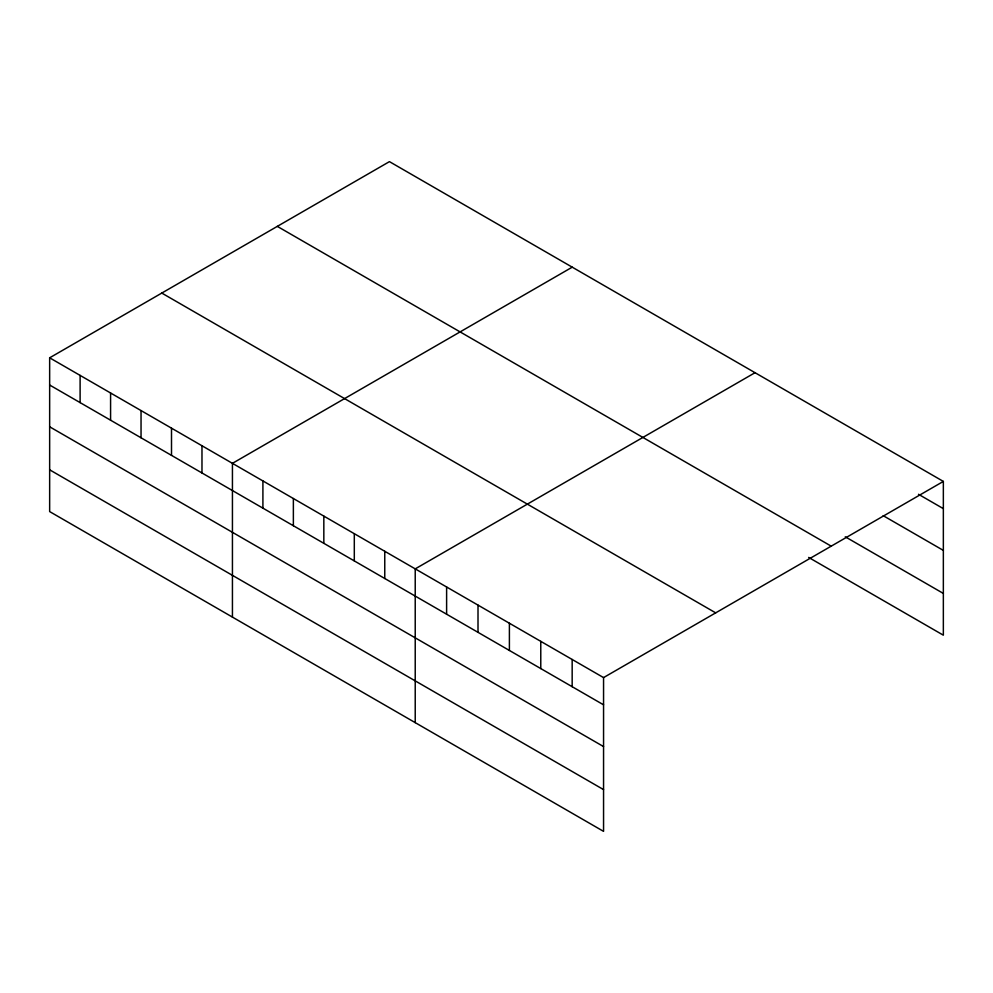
<?xml version="1.0" encoding="UTF-8"?>
<svg xmlns="http://www.w3.org/2000/svg" width="993" height="993" viewBox="0 0 993 993"><rect width="100%" height="100%" fill="white"/><g stroke="black" fill="none" stroke-linecap="round" stroke-linejoin="round"><path stroke-width="1.49" d="M49.65 357.815L603.558 677.598L603.558 831.364L49.65 511.581L49.65 357.815L389.442 161.636L943.35 481.419L943.35 635.185L808.65 557.421M572.229 267.167L232.436 463.346L232.436 617.112M755.028 372.698L415.223 568.877L415.223 722.643M603.558 677.598L943.35 481.419M918.5 494.291L943.35 508.639M883.187 515.665L943.35 550.395M845.266 536.803L943.35 593.429M277.308 226.367L831.215 546.162M161.785 293.072L715.692 612.867M49.65 385.023L603.558 704.819M49.65 426.791L603.558 746.575M49.65 469.813L603.558 789.609M572.167 659.476L572.167 686.697M540.775 641.366L540.775 668.574M509.397 623.244L509.397 650.452M478.005 605.122L478.005 632.33M446.614 587L446.614 614.208M384.763 551.289L384.763 578.497M354.302 533.7L354.302 560.908M323.83 516.112L323.83 543.32M293.369 498.523L293.369 525.731M262.909 480.935L262.909 508.143M201.976 445.758L201.976 472.966M171.504 428.169L171.504 455.377M141.043 410.581L141.043 437.789M110.583 392.992L110.583 420.2M80.11 375.404L80.11 402.612"/></g></svg>
